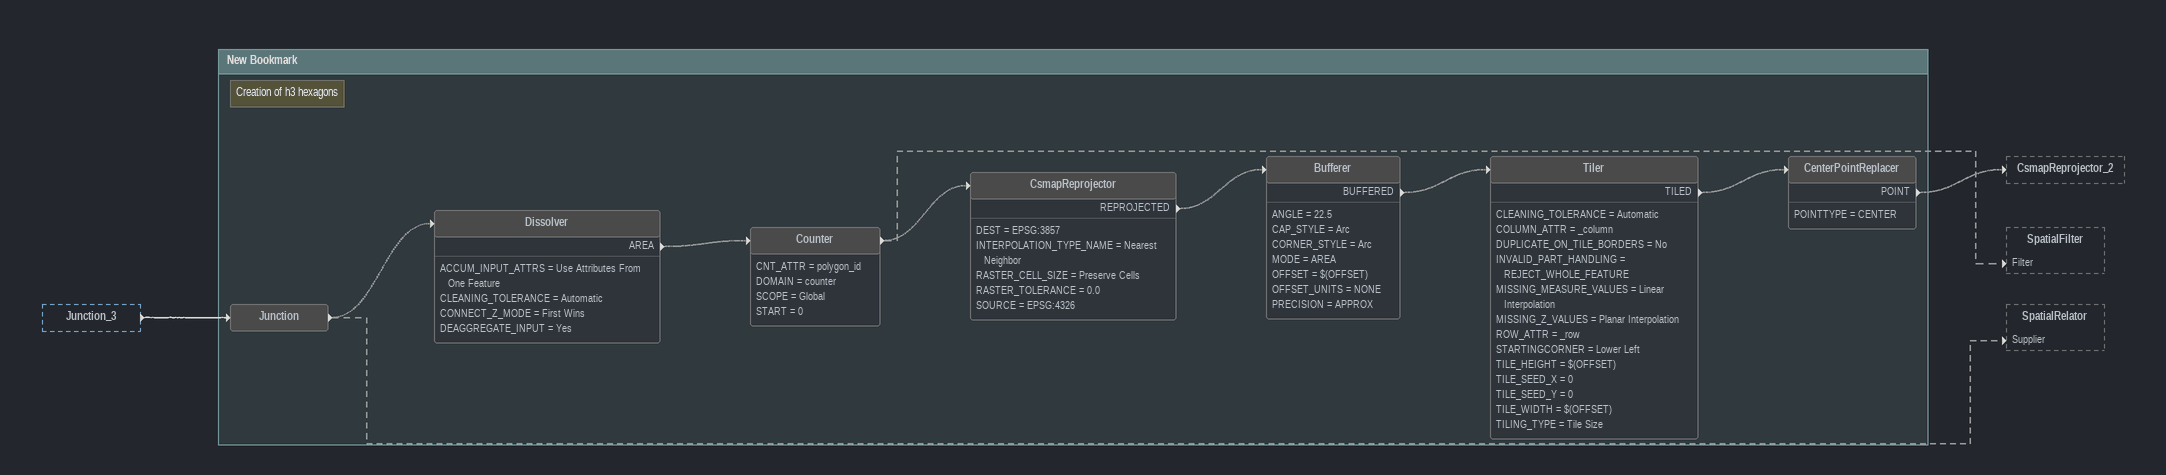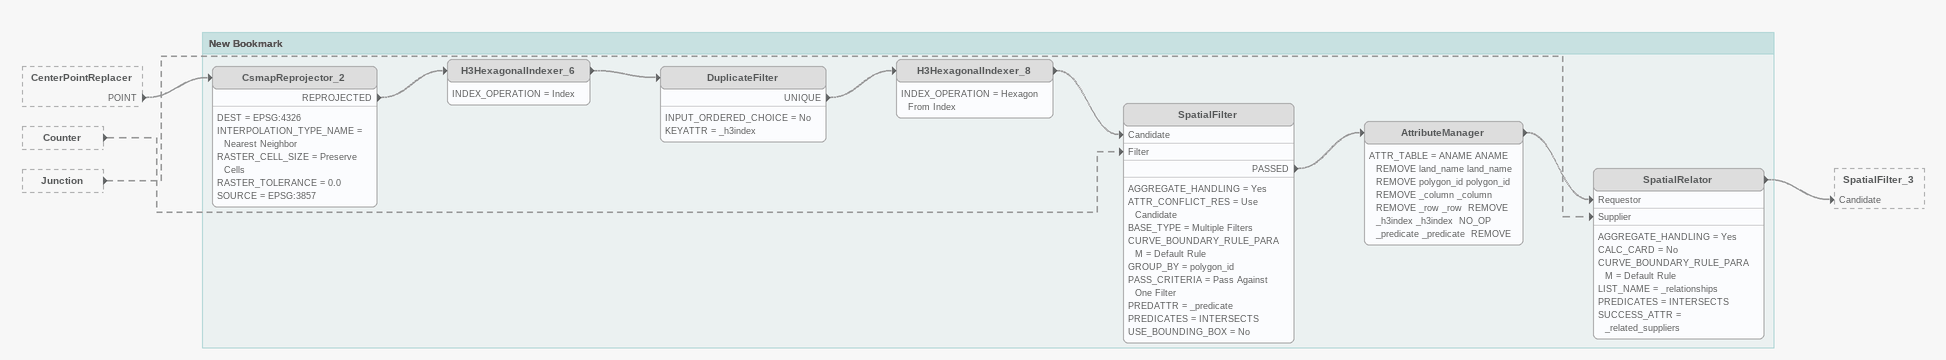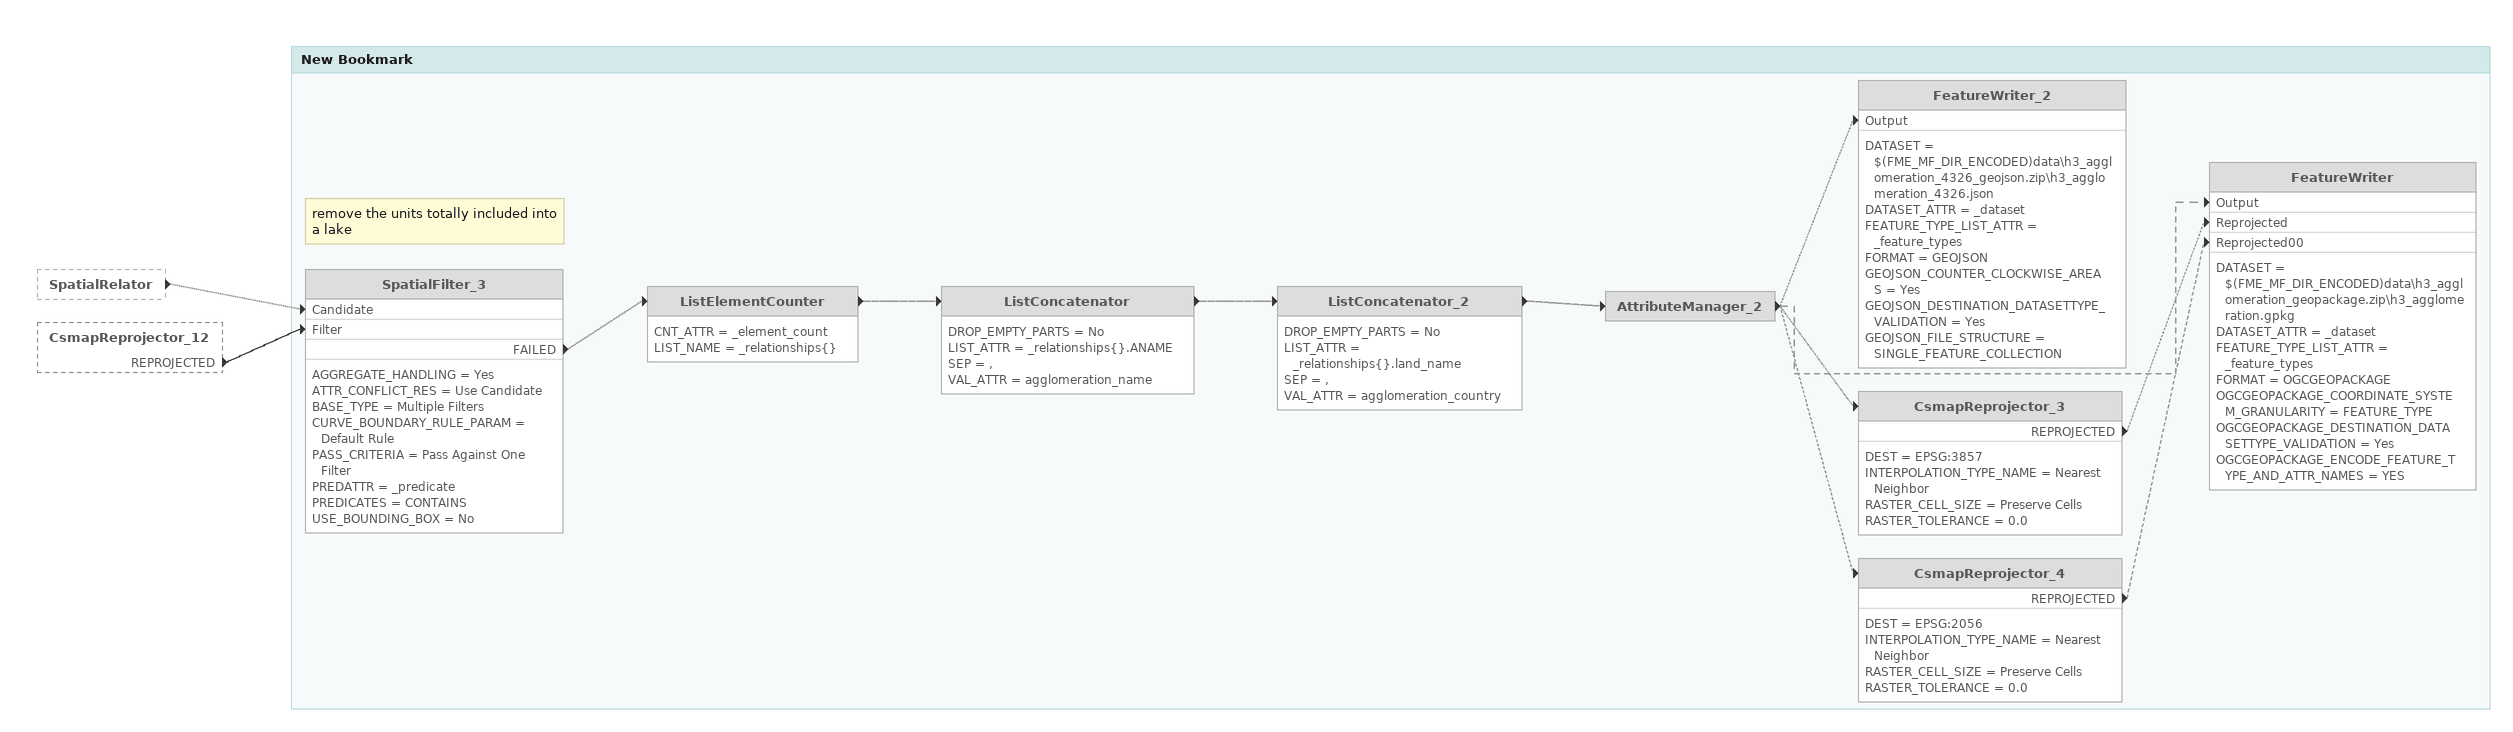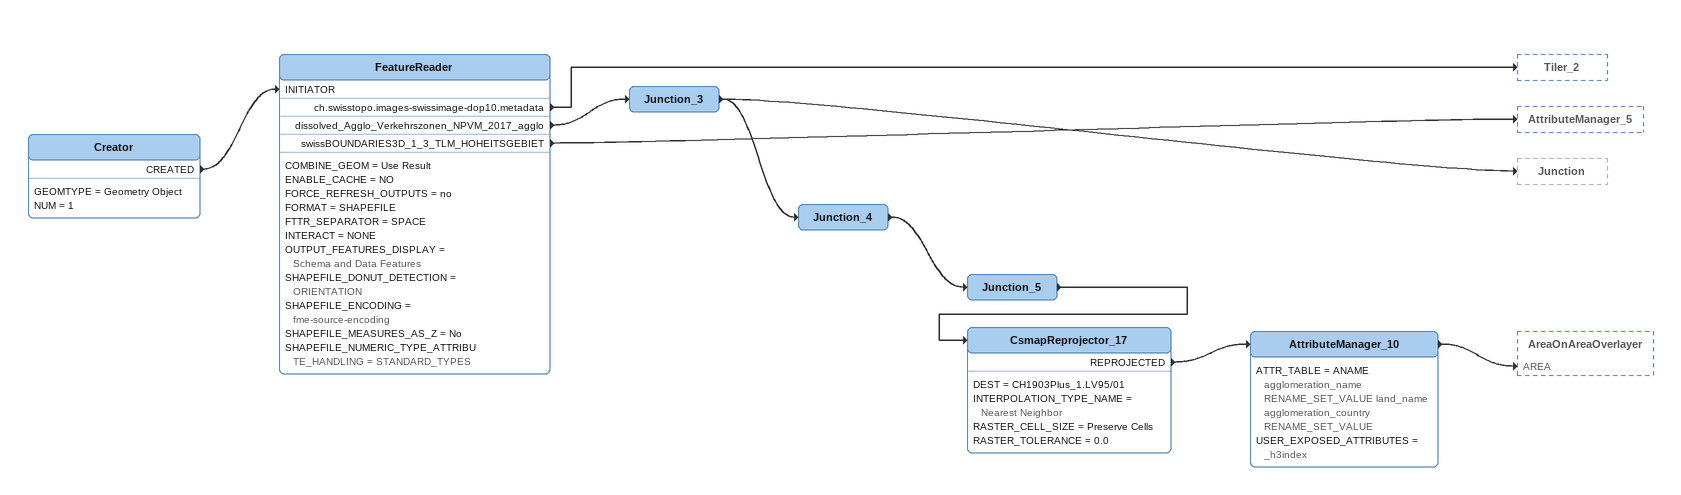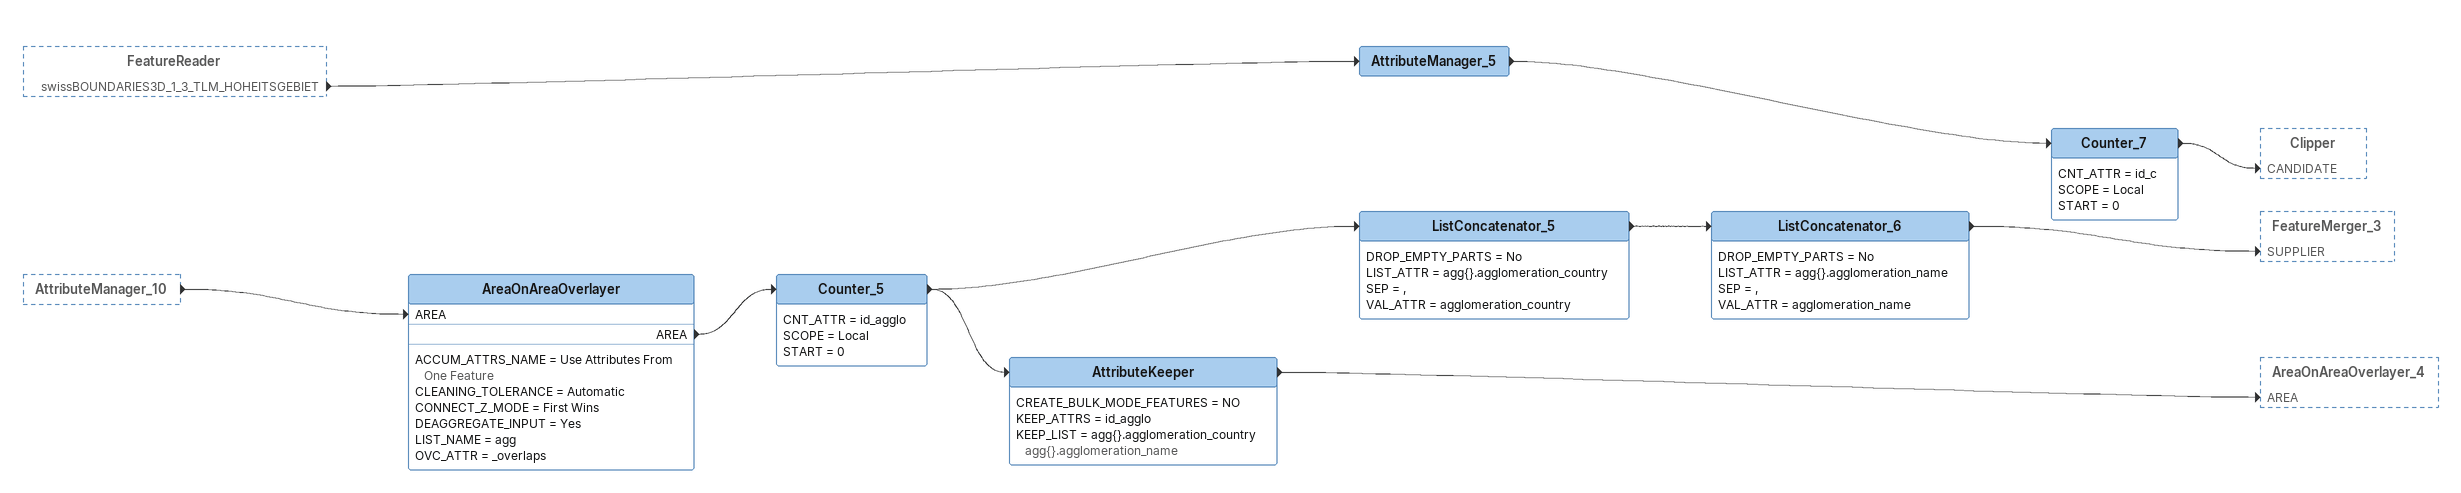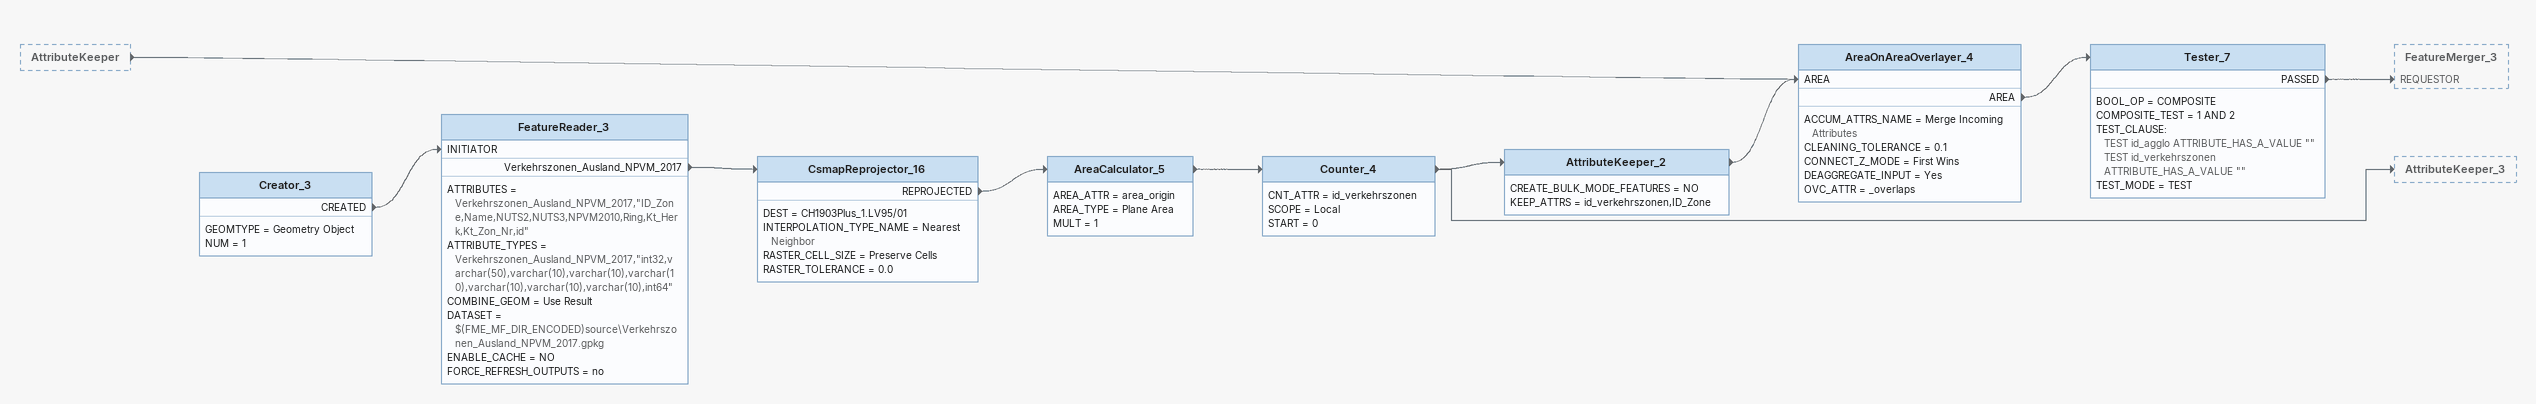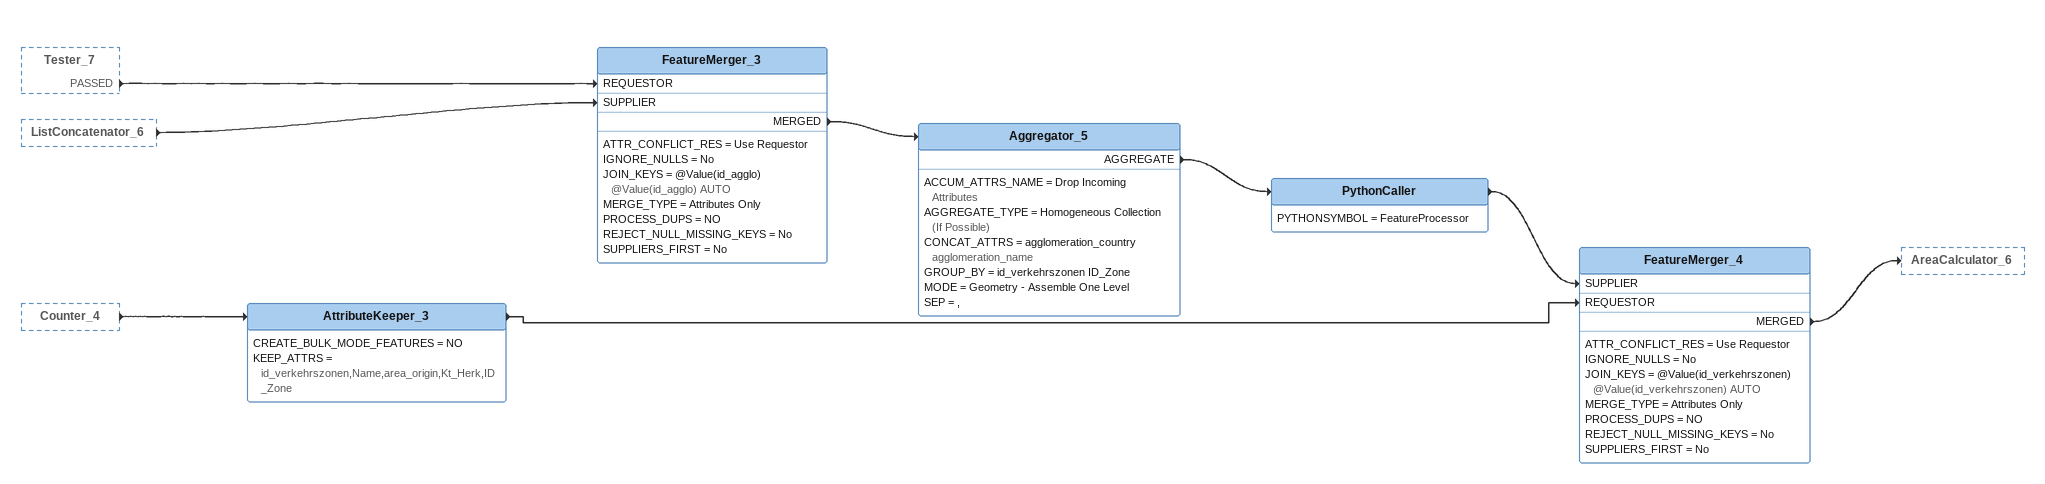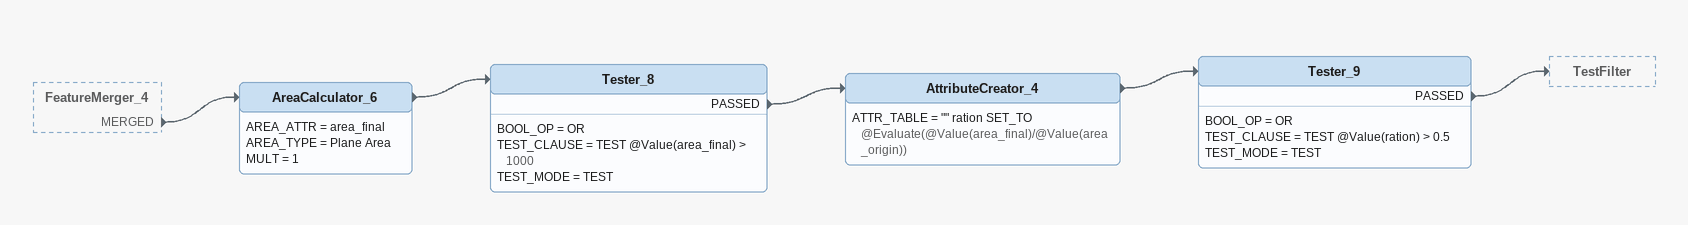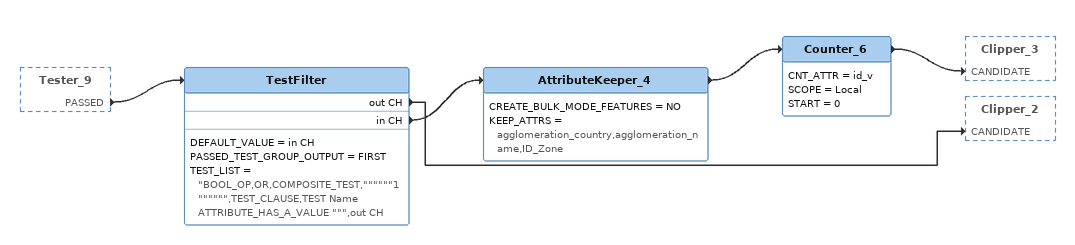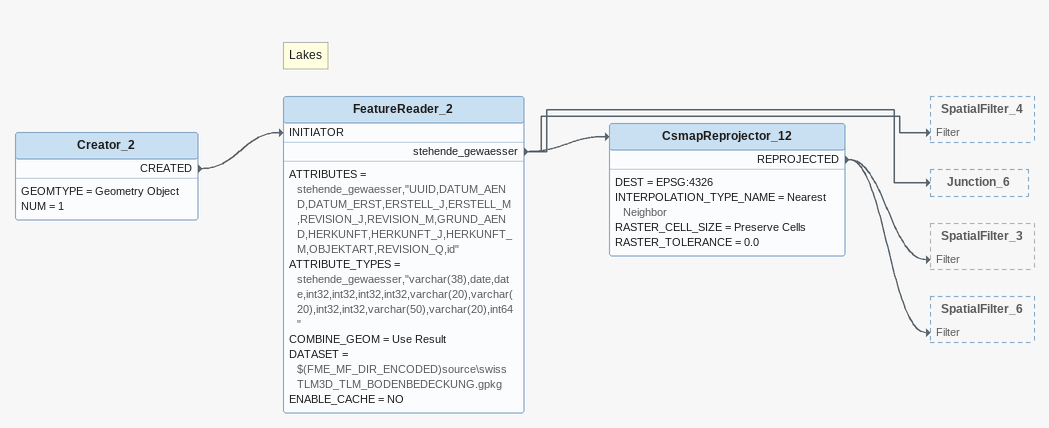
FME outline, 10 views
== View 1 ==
Junction_3 [outside]
    -> Junction

Bookmark: New Bookmark
Junction [off]
    -> Dissolver [off]
    -> SpatialRelator [Supplier] [off]
Note: Creation of h3 hexagons
Dissolver [off]
    ACCUM_INPUT_ATTRS = Use Attributes From One Feature
    CLEANING_TOLERANCE = Automatic
    CONNECT_Z_MODE = First Wins
    DEAGGREGATE_INPUT = Yes
    AREA -> Counter [off]
Counter [off]
    CNT_ATTR = polygon_id
    DOMAIN = counter
    SCOPE = Global
    START = 0
    -> CsmapReprojector [off]
    -> SpatialFilter [Filter] [off]
CsmapReprojector [off]
    DEST = EPSG:3857
    INTERPOLATION_TYPE_NAME = Nearest Neighbor
    RASTER_CELL_SIZE = Preserve Cells
    RASTER_TOLERANCE = 0.0
    SOURCE = EPSG:4326
    REPROJECTED -> Bufferer [off]
Bufferer [off]
    ANGLE = 22.5
    CAP_STYLE = Arc
    CORNER_STYLE = Arc
    MODE = AREA
    OFFSET = $(OFFSET)
    OFFSET_UNITS = NONE
    PRECISION = APPROX
    BUFFERED -> Tiler [off]
Tiler [off]
    CLEANING_TOLERANCE = Automatic
    COLUMN_ATTR = _column
    DUPLICATE_ON_TILE_BORDERS = No
    INVALID_PART_HANDLING = REJECT_WHOLE_FEATURE
    MISSING_MEASURE_VALUES = Linear Interpolation
    MISSING_Z_VALUES = Planar Interpolation
    ROW_ATTR = _row
    STARTINGCORNER = Lower Left
    TILE_HEIGHT = $(OFFSET)
    TILE_SEED_X = 0
    TILE_SEED_Y = 0
    TILE_WIDTH = $(OFFSET)
    TILING_TYPE = Tile Size
    TILED -> CenterPointReplacer [off]
CenterPointReplacer [off]
    POINTTYPE = CENTER
    POINT -> CsmapReprojector_2 [off]

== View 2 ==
CenterPointReplacer [outside]
    POINT -> CsmapReprojector_2 [off]
Counter [outside]
    -> SpatialFilter [Filter] [off]
Junction [outside]
    -> SpatialRelator [Supplier] [off]

Bookmark: New Bookmark
CsmapReprojector_2 [off]
    DEST = EPSG:4326
    INTERPOLATION_TYPE_NAME = Nearest Neighbor
    RASTER_CELL_SIZE = Preserve Cells
    RASTER_TOLERANCE = 0.0
    SOURCE = EPSG:3857
    REPROJECTED -> H3HexagonalIndexer_6 [off]
H3HexagonalIndexer_6 [off]
    INDEX_OPERATION = Index
    -> DuplicateFilter [off]
DuplicateFilter [off]
    INPUT_ORDERED_CHOICE = No
    KEYATTR = _h3index
    UNIQUE -> H3HexagonalIndexer_8 [off]
H3HexagonalIndexer_8 [off]
    INDEX_OPERATION = Hexagon From Index
    -> SpatialFilter [Candidate] [off]
SpatialFilter [off]
    AGGREGATE_HANDLING = Yes
    ATTR_CONFLICT_RES = Use Candidate
    BASE_TYPE = Multiple Filters
    CURVE_BOUNDARY_RULE_PARAM = Default Rule
    GROUP_BY = polygon_id
    PASS_CRITERIA = Pass Against One Filter
    PREDATTR = _predicate
    PREDICATES = INTERSECTS
    USE_BOUNDING_BOX = No
    PASSED -> AttributeManager [off]
AttributeManager [off]
    ATTR_TABLE = ANAME ANAME  REMOVE land_name land_name  REMOVE polygon_id polygon_id  REMOVE _column _column  REMOVE _row _row  REMOVE _h3index _h3index  NO_OP _predicate _predicate  REMOVE
    -> SpatialRelator [Requestor] [off]
SpatialRelator [off]
    AGGREGATE_HANDLING = Yes
    CALC_CARD = No
    CURVE_BOUNDARY_RULE_PARAM = Default Rule
    LIST_NAME = _relationships
    PREDICATES = INTERSECTS
    SUCCESS_ATTR = _related_suppliers
    -> SpatialFilter_3 [Candidate] [off]

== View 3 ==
SpatialRelator [outside]
    -> SpatialFilter_3 [Candidate] [off]
CsmapReprojector_12 [outside]
    REPROJECTED -> SpatialFilter_3 [Filter]

Bookmark: New Bookmark
Note: remove the units totally included into a lake
SpatialFilter_3 [off]
    AGGREGATE_HANDLING = Yes
    ATTR_CONFLICT_RES = Use Candidate
    BASE_TYPE = Multiple Filters
    CURVE_BOUNDARY_RULE_PARAM = Default Rule
    PASS_CRITERIA = Pass Against One Filter
    PREDATTR = _predicate
    PREDICATES = CONTAINS
    USE_BOUNDING_BOX = No
    FAILED -> ListElementCounter [off]
ListElementCounter [off]
    CNT_ATTR = _element_count
    LIST_NAME = _relationships{}
    -> ListConcatenator [off]
ListConcatenator [off]
    DROP_EMPTY_PARTS = No
    LIST_ATTR = _relationships{}.ANAME
    SEP = ,
    VAL_ATTR = agglomeration_name
    -> ListConcatenator_2 [off]
ListConcatenator_2 [off]
    DROP_EMPTY_PARTS = No
    LIST_ATTR = _relationships{}.land_name
    SEP = ,
    VAL_ATTR = agglomeration_country
    -> AttributeManager_2 [off]
AttributeManager_2 [off]
    -> CsmapReprojector_3 [off]
    -> FeatureWriter [Output] [off]
    -> CsmapReprojector_4 [off]
    -> FeatureWriter_2 [Output] [off]
FeatureWriter_2 [off]
    DATASET = $(FME_MF_DIR_ENCODED)data\h3_agglomeration_4326_geojson.zip\h3_agglomeration_4326.json
    DATASET_ATTR = _dataset
    FEATURE_TYPE_LIST_ATTR = _feature_types
    FORMAT = GEOJSON
    GEOJSON_COUNTER_CLOCKWISE_AREAS = Yes
    GEOJSON_DESTINATION_DATASETTYPE_VALIDATION = Yes
    GEOJSON_FILE_STRUCTURE = SINGLE_FEATURE_COLLECTION
CsmapReprojector_3 [off]
    DEST = EPSG:3857
    INTERPOLATION_TYPE_NAME = Nearest Neighbor
    RASTER_CELL_SIZE = Preserve Cells
    RASTER_TOLERANCE = 0.0
    REPROJECTED -> FeatureWriter [Reprojected] [off]
CsmapReprojector_4 [off]
    DEST = EPSG:2056
    INTERPOLATION_TYPE_NAME = Nearest Neighbor
    RASTER_CELL_SIZE = Preserve Cells
    RASTER_TOLERANCE = 0.0
    REPROJECTED -> FeatureWriter [Reprojected00] [off]
FeatureWriter [off]
    DATASET = $(FME_MF_DIR_ENCODED)data\h3_agglomeration_geopackage.zip\h3_agglomeration.gpkg
    DATASET_ATTR = _dataset
    FEATURE_TYPE_LIST_ATTR = _feature_types
    FORMAT = OGCGEOPACKAGE
    OGCGEOPACKAGE_COORDINATE_SYSTEM_GRANULARITY = FEATURE_TYPE
    OGCGEOPACKAGE_DESTINATION_DATASETTYPE_VALIDATION = Yes
    OGCGEOPACKAGE_ENCODE_FEATURE_TYPE_AND_ATTR_NAMES = YES

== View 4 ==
Creator
    GEOMTYPE = Geometry Object
    NUM = 1
    CREATED -> FeatureReader [INITIATOR]
FeatureReader
    COMBINE_GEOM = Use Result
    ENABLE_CACHE = NO
    FORCE_REFRESH_OUTPUTS = no
    FORMAT = SHAPEFILE
    FTTR_SEPARATOR = SPACE
    INTERACT = NONE
    OUTPUT_FEATURES_DISPLAY = Schema and Data Features
    SHAPEFILE_DONUT_DETECTION = ORIENTATION
    SHAPEFILE_ENCODING = fme-source-encoding
    SHAPEFILE_MEASURES_AS_Z = No
    SHAPEFILE_NUMERIC_TYPE_ATTRIBUTE_HANDLING = STANDARD_TYPES
    ch.swisstopo.images-swissimage-dop10.metadata -> Tiler_2
    dissolved_Agglo_Verkehrszonen_NPVM_2017_agglo -> Junction_3
    swissBOUNDARIES3D_1_3_TLM_HOHEITSGEBIET -> AttributeManager_5
Junction_3
    -> Junction
    -> Junction_4
Junction_4
    -> Junction_5
Junction_5
    -> CsmapReprojector_17
CsmapReprojector_17
    DEST = CH1903Plus_1.LV95/01
    INTERPOLATION_TYPE_NAME = Nearest Neighbor
    RASTER_CELL_SIZE = Preserve Cells
    RASTER_TOLERANCE = 0.0
    REPROJECTED -> AttributeManager_10
AttributeManager_10
    ATTR_TABLE = ANAME agglomeration_name  RENAME_SET_VALUE land_name agglomeration_country  RENAME_SET_VALUE
    USER_EXPOSED_ATTRIBUTES = _h3index
    -> AreaOnAreaOverlayer [AREA]

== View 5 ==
FeatureReader [outside]
    swissBOUNDARIES3D_1_3_TLM_HOHEITSGEBIET -> AttributeManager_5
AttributeManager_10 [outside]
    -> AreaOnAreaOverlayer [AREA]
AreaOnAreaOverlayer
    ACCUM_ATTRS_NAME = Use Attributes From One Feature
    CLEANING_TOLERANCE = Automatic
    CONNECT_Z_MODE = First Wins
    DEAGGREGATE_INPUT = Yes
    LIST_NAME = agg
    OVC_ATTR = _overlaps
    AREA -> Counter_5
Counter_5
    CNT_ATTR = id_agglo
    SCOPE = Local
    START = 0
    -> ListConcatenator_5
    -> AttributeKeeper
ListConcatenator_5
    DROP_EMPTY_PARTS = No
    LIST_ATTR = agg{}.agglomeration_country
    SEP = ,
    VAL_ATTR = agglomeration_country
    -> ListConcatenator_6
ListConcatenator_6
    DROP_EMPTY_PARTS = No
    LIST_ATTR = agg{}.agglomeration_name
    SEP = ,
    VAL_ATTR = agglomeration_name
    -> FeatureMerger_3 [SUPPLIER]
AttributeKeeper
    CREATE_BULK_MODE_FEATURES = NO
    KEEP_ATTRS = id_agglo
    KEEP_LIST = agg{}.agglomeration_country agg{}.agglomeration_name
    -> AreaOnAreaOverlayer_4 [AREA]
AttributeManager_5
    -> Counter_7
Counter_7
    CNT_ATTR = id_c
    SCOPE = Local
    START = 0
    -> Clipper [CANDIDATE]

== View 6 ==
AttributeKeeper [outside]
    -> AreaOnAreaOverlayer_4 [AREA]
Creator_3
    GEOMTYPE = Geometry Object
    NUM = 1
    CREATED -> FeatureReader_3 [INITIATOR]
FeatureReader_3
    ATTRIBUTES = Verkehrszonen_Ausland_NPVM_2017,"ID_Zone,Name,NUTS2,NUTS3,NPVM2010,Ring,Kt_Herk,Kt_Zon_Nr,id"
    ATTRIBUTE_TYPES = Verkehrszonen_Ausland_NPVM_2017,"int32,varchar(50),varchar(10),varchar(10),varchar(10),varchar(10),varchar(10),varchar(10),int64"
    COMBINE_GEOM = Use Result
    DATASET = $(FME_MF_DIR_ENCODED)source\Verkehrszonen_Ausland_NPVM_2017.gpkg
    ENABLE_CACHE = NO
    FORCE_REFRESH_OUTPUTS = no
    Verkehrszonen_Ausland_NPVM_2017 -> CsmapReprojector_16
CsmapReprojector_16
    DEST = CH1903Plus_1.LV95/01
    INTERPOLATION_TYPE_NAME = Nearest Neighbor
    RASTER_CELL_SIZE = Preserve Cells
    RASTER_TOLERANCE = 0.0
    REPROJECTED -> AreaCalculator_5
AreaCalculator_5
    AREA_ATTR = area_origin
    AREA_TYPE = Plane Area
    MULT = 1
    -> Counter_4
Counter_4
    CNT_ATTR = id_verkehrszonen
    SCOPE = Local
    START = 0
    -> AttributeKeeper_2
    -> AttributeKeeper_3
AttributeKeeper_2
    CREATE_BULK_MODE_FEATURES = NO
    KEEP_ATTRS = id_verkehrszonen,ID_Zone
    -> AreaOnAreaOverlayer_4 [AREA]
AreaOnAreaOverlayer_4
    ACCUM_ATTRS_NAME = Merge Incoming Attributes
    CLEANING_TOLERANCE = 0.1
    CONNECT_Z_MODE = First Wins
    DEAGGREGATE_INPUT = Yes
    OVC_ATTR = _overlaps
    AREA -> Tester_7
Tester_7
    BOOL_OP = COMPOSITE
    COMPOSITE_TEST = 1 AND 2
    TEST_CLAUSE:
      TEST id_agglo ATTRIBUTE_HAS_A_VALUE ""
      TEST id_verkehrszonen ATTRIBUTE_HAS_A_VALUE ""
    TEST_MODE = TEST
    PASSED -> FeatureMerger_3 [REQUESTOR]

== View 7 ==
Tester_7 [outside]
    PASSED -> FeatureMerger_3 [REQUESTOR]
ListConcatenator_6 [outside]
    -> FeatureMerger_3 [SUPPLIER]
Counter_4 [outside]
    -> AttributeKeeper_3
FeatureMerger_3
    ATTR_CONFLICT_RES = Use Requestor
    IGNORE_NULLS = No
    JOIN_KEYS = @Value(id_agglo) @Value(id_agglo) AUTO
    MERGE_TYPE = Attributes Only
    PROCESS_DUPS = NO
    REJECT_NULL_MISSING_KEYS = No
    SUPPLIERS_FIRST = No
    MERGED -> Aggregator_5
Aggregator_5
    ACCUM_ATTRS_NAME = Drop Incoming Attributes
    AGGREGATE_TYPE = Homogeneous Collection (If Possible)
    CONCAT_ATTRS = agglomeration_country agglomeration_name
    GROUP_BY = id_verkehrszonen ID_Zone
    MODE = Geometry - Assemble One Level
    SEP = ,
    AGGREGATE -> PythonCaller
PythonCaller
    PYTHONSYMBOL = FeatureProcessor
    -> FeatureMerger_4 [SUPPLIER]
AttributeKeeper_3
    CREATE_BULK_MODE_FEATURES = NO
    KEEP_ATTRS = id_verkehrszonen,Name,area_origin,Kt_Herk,ID_Zone
    -> FeatureMerger_4 [REQUESTOR]
FeatureMerger_4
    ATTR_CONFLICT_RES = Use Requestor
    IGNORE_NULLS = No
    JOIN_KEYS = @Value(id_verkehrszonen) @Value(id_verkehrszonen) AUTO
    MERGE_TYPE = Attributes Only
    PROCESS_DUPS = NO
    REJECT_NULL_MISSING_KEYS = No
    SUPPLIERS_FIRST = No
    MERGED -> AreaCalculator_6

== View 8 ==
FeatureMerger_4 [outside]
    MERGED -> AreaCalculator_6
AreaCalculator_6
    AREA_ATTR = area_final
    AREA_TYPE = Plane Area
    MULT = 1
    -> Tester_8
Tester_8
    BOOL_OP = OR
    TEST_CLAUSE = TEST @Value(area_final) > 1000
    TEST_MODE = TEST
    PASSED -> AttributeCreator_4
AttributeCreator_4
    ATTR_TABLE = "" ration SET_TO @Evaluate(@Value(area_final)/@Value(area_origin))
    -> Tester_9
Tester_9
    BOOL_OP = OR
    TEST_CLAUSE = TEST @Value(ration) > 0.5
    TEST_MODE = TEST
    PASSED -> TestFilter

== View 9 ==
Tester_9 [outside]
    PASSED -> TestFilter
TestFilter
    DEFAULT_VALUE = in CH
    PASSED_TEST_GROUP_OUTPUT = FIRST
    TEST_LIST = "BOOL_OP,OR,COMPOSITE_TEST,""""""1"""""",TEST_CLAUSE,TEST Name ATTRIBUTE_HAS_A_VALUE """,out CH
    out CH -> Clipper_2 [CANDIDATE]
    in CH -> AttributeKeeper_4
AttributeKeeper_4
    CREATE_BULK_MODE_FEATURES = NO
    KEEP_ATTRS = agglomeration_country,agglomeration_name,ID_Zone
    -> Counter_6
Counter_6
    CNT_ATTR = id_v
    SCOPE = Local
    START = 0
    -> Clipper_3 [CANDIDATE]

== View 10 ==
Creator_2
    GEOMTYPE = Geometry Object
    NUM = 1
    CREATED -> FeatureReader_2 [INITIATOR]
Note: Lakes
FeatureReader_2
    ATTRIBUTES = stehende_gewaesser,"UUID,DATUM_AEND,DATUM_ERST,ERSTELL_J,ERSTELL_M,REVISION_J,REVISION_M,GRUND_AEND,HERKUNFT,HERKUNFT_J,HERKUNFT_M,OBJEKTART,REVISION_Q,id"
    ATTRIBUTE_TYPES = stehende_gewaesser,"varchar(38),date,date,int32,int32,int32,int32,varchar(20),varchar(20),int32,int32,varchar(50),varchar(20),int64"
    COMBINE_GEOM = Use Result
    DATASET = $(FME_MF_DIR_ENCODED)source\swissTLM3D_TLM_BODENBEDECKUNG.gpkg
    ENABLE_CACHE = NO
    stehende_gewaesser -> CsmapReprojector_12
    stehende_gewaesser -> SpatialFilter_4 [Filter]
    stehende_gewaesser -> Junction_6
CsmapReprojector_12
    DEST = EPSG:4326
    INTERPOLATION_TYPE_NAME = Nearest Neighbor
    RASTER_CELL_SIZE = Preserve Cells
    RASTER_TOLERANCE = 0.0
    REPROJECTED -> SpatialFilter_3 [Filter]
    REPROJECTED -> SpatialFilter_6 [Filter]
